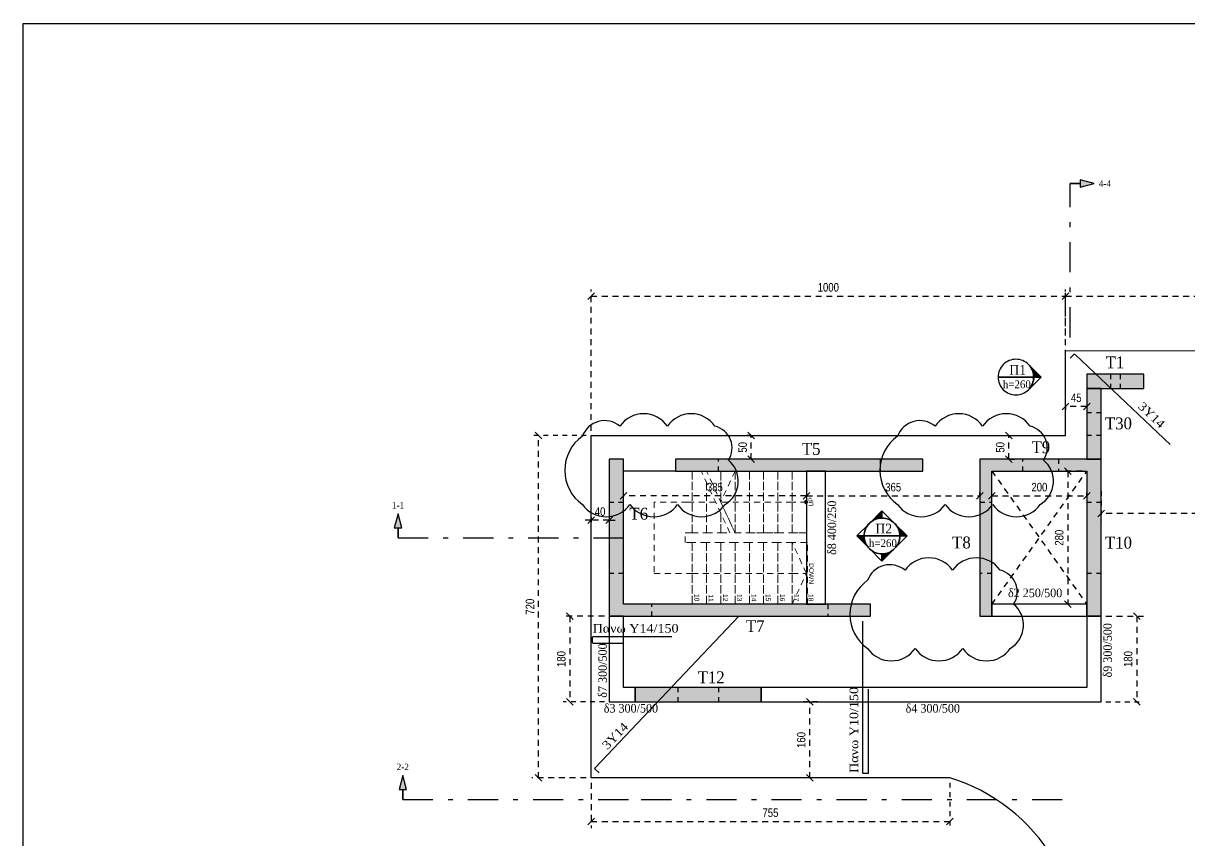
# Model space of a CAD drawing. Header units: millimetres. Extents: x -2171 to 1563, y -1758 to -1505.
# Drawn here: x 621.14 to 645.67, y -1607.43 to -1590.25 of the extents above; entities that cross this region are included whole.
import ezdxf
from ezdxf.enums import TextEntityAlignment as Align

# ---------------------------------------------------------------- set-up
doc = ezdxf.new("R2010")
doc.units = ezdxf.units.MM
doc.header["$PDMODE"] = 32
for name, pattern in [('DASHDOT', [25.4, 12.7, -6.35, 0, -6.35]), ('DASHED2', [0.375, 0.25, -0.125]), ('DOT', [0.025, 0, -0.025]), ('HIDDEN', [0.375, 0.25, -0.125]), ('HIDDEN2', [0.1875, 0.125, -0.0625])]:
    doc.linetypes.add(name, pattern=pattern)
doc.layers.get('Defpoints').update_dxf_attribs({"color": 6})
for name, color, linetype in [('-S_TEXT', 3, 'Continuous'), ('athinas comments', 10, 'Continuous'), ('DIASTASEIS', 7, 'Continuous'), ('Fill_Col', 7, 'Continuous'), ('Geo_Beam', 7, 'Continuous'), ('Geo_Col', 7, 'Continuous'), ('Geo_Lines', 7, 'Continuous'), ('Rods_Slab_0', 7, 'Continuous'), ('Sect_Line_Symbol', 7, 'Continuous'), ('STAIRS', 9, 'Continuous'), ('Text_Beam', 7, 'Continuous'), ('Text_Col_-1', 7, 'Continuous'), ('Text_Reinf_Slab_0', 7, 'Continuous'), ('Text_Slab', 7, 'Continuous')]:
    doc.layers.add(name, color=color, linetype=linetype)
doc.layers.add('A-ANNO-DIMS', color=1, linetype='Continuous', lineweight=9)
doc.styles.add('1-100', font='arial.ttf', dxfattribs={"width": 0.8})
doc.styles.add('GENERATED_STYLE_1', font='arial.ttf')
doc.styles.add('S1TmsNwRmn1088_b_934_161', font='times.ttf', dxfattribs={"width": 0.933629, "height": 0.10875})
doc.styles.add('S1TmsNwRmn11_b_1089_161', font='times.ttf', dxfattribs={"width": 1.089234, "height": 0.001087})
doc.styles.add('S1TmsNwRmn11_b_934_161', font='times.ttf', dxfattribs={"width": 0.933629, "height": 0.001087})
doc.styles.add('S1TmsNwRmn1359_b_934_161', font='times.ttf', dxfattribs={"width": 0.933629, "height": 0.135937})
doc.dimstyles.new('Copy of 1-100', dxfattribs={"dimtxt": 0.18, "dimasz": 0.14, "dimexe": 0.14, "dimexo": 0.1, "dimgap": 0.09, "dimtad": 1, "dimdec": 0, "dimlfac": 100, "dimrnd": 5, "dimzin": 5, "dimdsep": 46, "dimtxsty": '1-100', "dimblk": 'OBLIQUE', "dimcen": 0.09, "dimclrd": 1, "dimclre": 1, "dimclrt": 2, "dimadec": 0, "dimazin": 0, "dimtfac": 1, "dimtdec": 0, "dimtix": 1, "dimtmove": 2, "dimatfit": 3, "dimfxl": 5, "dimfxlon": 1, "dimtolj": 1, "dimtzin": 5, "dimarcsym": 0})

# ---------------------------------------------------------------- blocks, each defined once
blk = doc.blocks.new('Label_Όροφος 6-RC_XSN2633_1253')
at = {"layer": 'Text_Slab'}
for points in [[(-0.177, 0.177, -0.198912), (0, 0.25), (0, 0.354)], [(0.177, 0.177, -0.198912), (0.25, 0), (0.354, 0)], [(-0.177, -0.177, -0.198912), (-0.25, 0), (-0.354, 0)], [(0.177, -0.177, -0.198912), (0, -0.25), (0, -0.354)]]:
    blk.add_hatch(color=174, dxfattribs=at).paths.add_polyline_path(points)
at = {"layer": 'Text_Slab', "color": 174}
for points in [[(-0.177, 0.177, -0.198912), (0, 0.25), (0, 0.354)], [(0, 0.25, -0.198912), (0.177, 0.177), (0, 0.354)], [(-0.25, 0, -0.198912), (-0.177, 0.177), (-0.354, 0)], [(-0.25, 0, 0.414214), (0, -0.25, 0.414214), (0.25, 0, 0.414214), (0, 0.25, 0.414214)], [(0.177, 0.177, -0.198912), (0.25, 0), (0.354, 0)], [(-0.177, -0.177, -0.198912), (-0.25, 0), (-0.354, 0)], [(0.25, 0, -0.198912), (0.177, -0.177), (0.354, 0)], [(0, -0.25, -0.198912), (-0.177, -0.177), (0, -0.354)], [(0.177, -0.177, -0.198912), (0, -0.25), (0, -0.354)]]:
    blk.add_lwpolyline(points, format="xyb", close=True, dxfattribs=at)
blk.add_lwpolyline([(0.25, 0), (-0.25, 0)], close=True, dxfattribs=at)
blk = doc.blocks.new('Label_Όροφος 6-RC_XSN2633_1254')
at = {"layer": 'Text_Slab'}
blk.add_hatch(color=174, dxfattribs=at).paths.add_polyline_path([(0.177, 0.177, -0.198912), (0.25, 0), (0.354, 0)])
at = {"layer": 'Text_Slab', "color": 174}
for points in [[(-0.25, 0, 0.414214), (0, -0.25, 0.414214), (0.25, 0, 0.414214), (0, 0.25, 0.414214)], [(0.177, 0.177, -0.198912), (0.25, 0), (0.354, 0)], [(0.25, 0, -0.198912), (0.177, -0.177), (0.354, 0)]]:
    blk.add_lwpolyline(points, format="xyb", close=True, dxfattribs=at)
blk.add_lwpolyline([(0.25, 0), (-0.25, 0)], close=True, dxfattribs=at)
blk = doc.blocks.new('_Oblique')
at = {"color": 0, "linetype": 'ByBlock', "lineweight": -2}
blk.add_line((-0.5, -0.5), (0.5, 0.5), dxfattribs=at)
blk = doc.blocks.new('*D314')
at = {"layer": 'A-ANNO-DIMS', "color": 1, "linetype": 'HIDDEN', "lineweight": -2, "ltscale": 0.5, "transparency": 16777216}
blk.add_line((643.408, -1599.662), (642.968, -1599.662), dxfattribs=at)
at = {"layer": 'A-ANNO-DIMS', "color": 1, "linetype": 'DASHED2', "lineweight": -2, "ltscale": 0.5, "transparency": 16777216}
blk.add_line((643.108, -1599.662), (643.108, -1602.462), dxfattribs=at)
at = {"layer": 'A-ANNO-DIMS', "color": 1, "linetype": 'HIDDEN2', "lineweight": -2, "ltscale": 0.5, "transparency": 16777216}
blk.add_line((643.407, -1602.462), (642.968, -1602.462), dxfattribs=at)
at = {"layer": 'Defpoints', "color": 0, "ltscale": 0.5, "transparency": 16777216}
for p in [(643.508, -1599.662), (643.108, -1602.462), (643.507, -1602.462)]:
    blk.add_point(p, dxfattribs=at)
at = {"layer": 'A-ANNO-DIMS', "color": 1, "lineweight": -2, "ltscale": 0.5, "transparency": 16777216, "xscale": 0.14, "yscale": 0.14, "zscale": 0.14}
for p, rotation in [((643.108, -1599.662), 90), ((643.108, -1602.462), 270)]:
    blk.add_blockref('_Oblique', p, dxfattribs=dict(at, rotation=rotation))
at = {"layer": 'A-ANNO-DIMS', "color": 2, "ltscale": 0.5, "transparency": 16777216, "insert": (642.926, -1601.062), "char_height": 0.18, "attachment_point": 5, "rotation": 90, "style": '1-100'}
blk.add_mtext('\\A1;280', dxfattribs=at)
blk = doc.blocks.new('*D315')
at = {"layer": 'A-ANNO-DIMS', "color": 1, "linetype": 'HIDDEN', "lineweight": -2, "ltscale": 0.5, "transparency": 16777216}
blk.add_line((637.608, -1600.152), (637.608, -1600.322), dxfattribs=at)
at = {"layer": 'A-ANNO-DIMS', "color": 1, "linetype": 'DASHED2', "lineweight": -2, "ltscale": 0.5, "transparency": 16777216}
blk.add_line((637.608, -1600.182), (641.258, -1600.182), dxfattribs=at)
at = {"layer": 'A-ANNO-DIMS', "color": 1, "linetype": 'HIDDEN2', "lineweight": -2, "ltscale": 0.5, "transparency": 16777216}
blk.add_line((641.258, -1600.212), (641.258, -1600.042), dxfattribs=at)
at = {"layer": 'Defpoints', "color": 0, "ltscale": 0.5, "transparency": 16777216}
for p in [(637.608, -1600.052), (641.258, -1600.182), (641.258, -1600.312)]:
    blk.add_point(p, dxfattribs=at)
at = {"layer": 'A-ANNO-DIMS', "color": 1, "lineweight": -2, "ltscale": 0.5, "transparency": 16777216, "xscale": 0.14, "yscale": 0.14, "zscale": 0.14, "rotation": 180}
blk.add_blockref('_Oblique', (637.608, -1600.182), dxfattribs=at)
at = {"layer": 'A-ANNO-DIMS', "color": 1, "lineweight": -2, "ltscale": 0.5, "transparency": 16777216, "xscale": 0.14, "yscale": 0.14, "zscale": 0.14}
blk.add_blockref('_Oblique', (641.258, -1600.182), dxfattribs=at)
at = {"layer": 'A-ANNO-DIMS', "color": 2, "ltscale": 0.5, "transparency": 16777216, "insert": (639.433, -1600), "char_height": 0.18, "attachment_point": 5, "style": '1-100'}
blk.add_mtext('\\A1;365', dxfattribs=at)
blk = doc.blocks.new('*D316')
at = {"layer": 'A-ANNO-DIMS', "color": 1, "linetype": 'HIDDEN', "lineweight": -2, "ltscale": 0.5, "transparency": 16777216}
blk.add_line((641.508, -1600.212), (641.508, -1600.042), dxfattribs=at)
at = {"layer": 'A-ANNO-DIMS', "color": 1, "linetype": 'DASHED2', "lineweight": -2, "ltscale": 0.5, "transparency": 16777216}
blk.add_line((641.508, -1600.182), (643.508, -1600.182), dxfattribs=at)
at = {"layer": 'A-ANNO-DIMS', "color": 1, "linetype": 'HIDDEN2', "lineweight": -2, "ltscale": 0.5, "transparency": 16777216}
blk.add_line((643.508, -1600.212), (643.508, -1600.042), dxfattribs=at)
at = {"layer": 'Defpoints', "color": 0, "ltscale": 0.5, "transparency": 16777216}
for p in [(643.508, -1600.182), (641.508, -1600.312), (643.508, -1600.312)]:
    blk.add_point(p, dxfattribs=at)
at = {"layer": 'A-ANNO-DIMS', "color": 1, "lineweight": -2, "ltscale": 0.5, "transparency": 16777216, "xscale": 0.14, "yscale": 0.14, "zscale": 0.14, "rotation": 180}
blk.add_blockref('_Oblique', (641.508, -1600.182), dxfattribs=at)
at = {"layer": 'A-ANNO-DIMS', "color": 1, "lineweight": -2, "ltscale": 0.5, "transparency": 16777216, "xscale": 0.14, "yscale": 0.14, "zscale": 0.14}
blk.add_blockref('_Oblique', (643.508, -1600.182), dxfattribs=at)
at = {"layer": 'A-ANNO-DIMS', "color": 2, "ltscale": 0.5, "transparency": 16777216, "insert": (642.508, -1600), "char_height": 0.18, "attachment_point": 5, "style": '1-100'}
blk.add_mtext('\\A1;200', dxfattribs=at)
blk = doc.blocks.new('*D820')
at = {"layer": 'Defpoints', "color": 0, "ltscale": 0.5, "transparency": 16777216}
for p in [(643.808, -1599.983), (655.065, -1599.983), (643.808, -1600.554)]:
    blk.add_point(p, dxfattribs=at)
at = {"layer": 'DIASTASEIS', "color": 1, "linetype": 'HIDDEN2', "lineweight": -2, "ltscale": 0.5, "transparency": 16777216}
blk.add_line((643.808, -1600.083), (643.808, -1600.694), dxfattribs=at)
at = {"layer": 'DIASTASEIS', "color": 1, "linetype": 'HIDDEN', "lineweight": -2, "ltscale": 0.5, "transparency": 16777216}
blk.add_line((655.065, -1600.083), (655.065, -1600.694), dxfattribs=at)
at = {"layer": 'DIASTASEIS', "color": 1, "linetype": 'DASHED2', "lineweight": -2, "ltscale": 0.5, "transparency": 16777216}
blk.add_line((655.065, -1600.554), (643.808, -1600.554), dxfattribs=at)
at = {"layer": 'DIASTASEIS', "color": 1, "lineweight": -2, "ltscale": 0.5, "transparency": 16777216, "xscale": 0.14, "yscale": 0.14, "zscale": 0.14, "rotation": 180}
blk.add_blockref('_Oblique', (643.808, -1600.554), dxfattribs=at)
at = {"layer": 'DIASTASEIS', "color": 1, "lineweight": -2, "ltscale": 0.5, "transparency": 16777216, "xscale": 0.14, "yscale": 0.14, "zscale": 0.14}
blk.add_blockref('_Oblique', (655.065, -1600.554), dxfattribs=at)
at = {"layer": 'DIASTASEIS', "color": 2, "ltscale": 0.5, "transparency": 16777216, "insert": (649.436, -1600.372), "char_height": 0.18, "attachment_point": 5, "style": '1-100'}
blk.add_mtext('\\A1;1125', dxfattribs=at)
blk = doc.blocks.new('*D823')
at = {"layer": 'Defpoints', "color": 0, "ltscale": 0.5, "transparency": 16777216}
for p in [(643.058, -1598.177), (643.508, -1598.177), (643.058, -1598.303)]:
    blk.add_point(p, dxfattribs=at)
at = {"layer": 'DIASTASEIS', "color": 1, "linetype": 'HIDDEN2', "lineweight": -2, "ltscale": 0.5, "transparency": 16777216}
blk.add_line((643.058, -1598.277), (643.058, -1598.443), dxfattribs=at)
at = {"layer": 'DIASTASEIS', "color": 1, "linetype": 'DASHED2', "lineweight": -2, "ltscale": 0.5, "transparency": 16777216}
blk.add_line((643.508, -1598.303), (643.058, -1598.303), dxfattribs=at)
at = {"layer": 'DIASTASEIS', "color": 1, "linetype": 'HIDDEN', "lineweight": -2, "ltscale": 0.5, "transparency": 16777216}
blk.add_line((643.508, -1598.277), (643.508, -1598.443), dxfattribs=at)
at = {"layer": 'DIASTASEIS', "color": 1, "lineweight": -2, "ltscale": 0.5, "transparency": 16777216, "xscale": 0.14, "yscale": 0.14, "zscale": 0.14, "rotation": 180}
blk.add_blockref('_Oblique', (643.058, -1598.303), dxfattribs=at)
at = {"layer": 'DIASTASEIS', "color": 1, "lineweight": -2, "ltscale": 0.5, "transparency": 16777216, "xscale": 0.14, "yscale": 0.14, "zscale": 0.14}
blk.add_blockref('_Oblique', (643.508, -1598.303), dxfattribs=at)
at = {"layer": 'DIASTASEIS', "color": 2, "ltscale": 0.5, "transparency": 16777216, "insert": (643.283, -1598.122), "char_height": 0.18, "attachment_point": 5, "style": '1-100'}
blk.add_mtext('\\A1;45', dxfattribs=at)
blk = doc.blocks.new('*D824')
at = {"layer": 'Defpoints', "color": 0, "ltscale": 0.5, "transparency": 16777216}
for p in [(633.078, -1600.536), (633.078, -1600.696), (633.458, -1600.536)]:
    blk.add_point(p, dxfattribs=at)
at = {"layer": 'DIASTASEIS', "color": 1, "linetype": 'DASHED2', "lineweight": -2, "ltscale": 0.5, "transparency": 16777216}
for p, q in [((633.078, -1600.696), (632.938, -1600.696)), ((633.458, -1600.696), (633.078, -1600.696)), ((633.458, -1600.696), (633.598, -1600.696))]:
    blk.add_line(p, q, dxfattribs=at)
at = {"layer": 'DIASTASEIS', "color": 1, "linetype": 'HIDDEN2', "lineweight": -2, "ltscale": 0.5, "transparency": 16777216}
blk.add_line((633.078, -1600.636), (633.078, -1600.836), dxfattribs=at)
at = {"layer": 'DIASTASEIS', "color": 1, "linetype": 'HIDDEN', "lineweight": -2, "ltscale": 0.5, "transparency": 16777216}
blk.add_line((633.458, -1600.636), (633.458, -1600.836), dxfattribs=at)
at = {"layer": 'DIASTASEIS', "color": 1, "lineweight": -2, "ltscale": 0.5, "transparency": 16777216, "xscale": 0.14, "yscale": 0.14, "zscale": 0.14}
blk.add_blockref('_Oblique', (633.078, -1600.696), dxfattribs=at)
at = {"layer": 'DIASTASEIS', "color": 1, "lineweight": -2, "ltscale": 0.5, "transparency": 16777216, "xscale": 0.14, "yscale": 0.14, "zscale": 0.14, "rotation": 180}
blk.add_blockref('_Oblique', (633.458, -1600.696), dxfattribs=at)
at = {"layer": 'DIASTASEIS', "color": 2, "ltscale": 0.5, "transparency": 16777216, "insert": (633.268, -1600.514), "char_height": 0.18, "attachment_point": 5, "style": '1-100'}
blk.add_mtext('\\A1;40', dxfattribs=at)
blk = doc.blocks.new('*D825')
at = {"layer": 'Defpoints', "color": 0, "ltscale": 0.5, "transparency": 16777216}
for p in [(636.449, -1598.912), (636.517, -1598.912), (636.517, -1599.412)]:
    blk.add_point(p, dxfattribs=at)
at = {"layer": 'DIASTASEIS', "color": 1, "linetype": 'HIDDEN2', "lineweight": -2, "ltscale": 0.5, "transparency": 16777216}
blk.add_line((636.449, -1598.912), (636.309, -1598.912), dxfattribs=at)
at = {"layer": 'DIASTASEIS', "color": 1, "linetype": 'DASHED2', "lineweight": -2, "ltscale": 0.5, "transparency": 16777216}
blk.add_line((636.449, -1599.412), (636.449, -1598.912), dxfattribs=at)
at = {"layer": 'DIASTASEIS', "color": 1, "linetype": 'HIDDEN', "lineweight": -2, "ltscale": 0.5, "transparency": 16777216}
blk.add_line((636.449, -1599.412), (636.309, -1599.412), dxfattribs=at)
at = {"layer": 'DIASTASEIS', "color": 1, "lineweight": -2, "ltscale": 0.5, "transparency": 16777216, "xscale": 0.14, "yscale": 0.14, "zscale": 0.14}
for p, rotation in [((636.449, -1598.912), 90), ((636.449, -1599.412), 270)]:
    blk.add_blockref('_Oblique', p, dxfattribs=dict(at, rotation=rotation))
at = {"layer": 'DIASTASEIS', "color": 2, "ltscale": 0.5, "transparency": 16777216, "insert": (636.267, -1599.162), "char_height": 0.18, "attachment_point": 5, "rotation": 90, "style": '1-100'}
blk.add_mtext('\\A1;50', dxfattribs=at)
blk = doc.blocks.new('*D826')
at = {"layer": 'Defpoints', "color": 0, "ltscale": 0.5, "transparency": 16777216}
for p in [(641.867, -1598.912), (641.867, -1598.912), (641.867, -1599.412)]:
    blk.add_point(p, dxfattribs=at)
at = {"layer": 'DIASTASEIS', "color": 1, "linetype": 'HIDDEN2', "lineweight": -2, "ltscale": 0.5, "transparency": 16777216}
blk.add_line((641.867, -1598.912), (642.007, -1598.912), dxfattribs=at)
at = {"layer": 'DIASTASEIS', "color": 1, "linetype": 'DASHED2', "lineweight": -2, "ltscale": 0.5, "transparency": 16777216}
blk.add_line((641.867, -1599.412), (641.867, -1598.912), dxfattribs=at)
at = {"layer": 'DIASTASEIS', "color": 1, "linetype": 'HIDDEN', "lineweight": -2, "ltscale": 0.5, "transparency": 16777216}
blk.add_line((641.867, -1599.412), (642.007, -1599.412), dxfattribs=at)
at = {"layer": 'DIASTASEIS', "color": 1, "lineweight": -2, "ltscale": 0.5, "transparency": 16777216, "xscale": 0.14, "yscale": 0.14, "zscale": 0.14}
for p, rotation in [((641.867, -1598.912), 90), ((641.867, -1599.412), 270)]:
    blk.add_blockref('_Oblique', p, dxfattribs=dict(at, rotation=rotation))
at = {"layer": 'DIASTASEIS', "color": 2, "ltscale": 0.5, "transparency": 16777216, "insert": (641.685, -1599.162), "char_height": 0.18, "attachment_point": 5, "rotation": 90, "style": '1-100'}
blk.add_mtext('\\A1;50', dxfattribs=at)
blk = doc.blocks.new('*D827')
at = {"layer": 'A-ANNO-DIMS', "color": 1, "linetype": 'HIDDEN2', "lineweight": -2, "ltscale": 0.5, "transparency": 16777216}
blk.add_line((633.758, -1600.212), (633.758, -1600.042), dxfattribs=at)
at = {"layer": 'A-ANNO-DIMS', "color": 1, "linetype": 'DASHED2', "lineweight": -2, "ltscale": 0.5, "transparency": 16777216}
blk.add_line((637.608, -1600.182), (633.758, -1600.182), dxfattribs=at)
at = {"layer": 'A-ANNO-DIMS', "color": 1, "linetype": 'HIDDEN', "lineweight": -2, "ltscale": 0.5, "transparency": 16777216}
blk.add_line((637.608, -1600.152), (637.608, -1600.322), dxfattribs=at)
at = {"layer": 'Defpoints', "color": 0, "ltscale": 0.5, "transparency": 16777216}
for p in [(633.758, -1600.182), (637.608, -1600.052), (633.758, -1600.312)]:
    blk.add_point(p, dxfattribs=at)
at = {"layer": 'A-ANNO-DIMS', "color": 1, "lineweight": -2, "ltscale": 0.5, "transparency": 16777216, "xscale": 0.14, "yscale": 0.14, "zscale": 0.14, "rotation": 180}
blk.add_blockref('_Oblique', (633.758, -1600.182), dxfattribs=at)
at = {"layer": 'A-ANNO-DIMS', "color": 1, "lineweight": -2, "ltscale": 0.5, "transparency": 16777216, "xscale": 0.14, "yscale": 0.14, "zscale": 0.14}
blk.add_blockref('_Oblique', (637.608, -1600.182), dxfattribs=at)
at = {"layer": 'A-ANNO-DIMS', "color": 2, "ltscale": 0.5, "transparency": 16777216, "insert": (635.683, -1600), "char_height": 0.18, "attachment_point": 5, "style": '1-100'}
blk.add_mtext('\\A1;385', dxfattribs=at)
blk = doc.blocks.new('*D828')
at = {"layer": 'Defpoints', "color": 0, "ltscale": 0.5, "transparency": 16777216}
for p in [(643.058, -1595.982), (633.078, -1598.912), (643.058, -1598.912)]:
    blk.add_point(p, dxfattribs=at)
at = {"layer": 'DIASTASEIS', "color": 1, "linetype": 'HIDDEN', "lineweight": -2, "ltscale": 0.5, "transparency": 16777216}
blk.add_line((633.078, -1598.812), (633.078, -1595.842), dxfattribs=at)
at = {"layer": 'DIASTASEIS', "color": 1, "linetype": 'DASHED2', "lineweight": -2, "ltscale": 0.5, "transparency": 16777216}
blk.add_line((633.078, -1595.982), (643.058, -1595.982), dxfattribs=at)
at = {"layer": 'DIASTASEIS', "color": 1, "linetype": 'HIDDEN2', "lineweight": -2, "ltscale": 0.5, "transparency": 16777216}
blk.add_line((643.058, -1598.812), (643.058, -1595.842), dxfattribs=at)
at = {"layer": 'DIASTASEIS', "color": 1, "lineweight": -2, "ltscale": 0.5, "transparency": 16777216, "xscale": 0.14, "yscale": 0.14, "zscale": 0.14, "rotation": 180}
blk.add_blockref('_Oblique', (633.078, -1595.982), dxfattribs=at)
at = {"layer": 'DIASTASEIS', "color": 1, "lineweight": -2, "ltscale": 0.5, "transparency": 16777216, "xscale": 0.14, "yscale": 0.14, "zscale": 0.14}
blk.add_blockref('_Oblique', (643.058, -1595.982), dxfattribs=at)
at = {"layer": 'DIASTASEIS', "color": 2, "ltscale": 0.5, "transparency": 16777216, "insert": (638.068, -1595.8), "char_height": 0.18, "attachment_point": 5, "style": '1-100'}
blk.add_mtext('\\A1;1000', dxfattribs=at)
blk = doc.blocks.new('*D829')
at = {"layer": 'Defpoints', "color": 0, "ltscale": 0.5, "transparency": 16777216}
for p in [(655.066, -1595.982), (655.066, -1597.132), (643.058, -1598.912)]:
    blk.add_point(p, dxfattribs=at)
at = {"layer": 'DIASTASEIS', "color": 1, "linetype": 'HIDDEN', "lineweight": -2, "ltscale": 0.5, "transparency": 16777216}
blk.add_line((643.058, -1598.812), (643.058, -1595.842), dxfattribs=at)
at = {"layer": 'DIASTASEIS', "color": 1, "linetype": 'DASHED2', "lineweight": -2, "ltscale": 0.5, "transparency": 16777216}
blk.add_line((643.058, -1595.982), (655.066, -1595.982), dxfattribs=at)
at = {"layer": 'DIASTASEIS', "color": 1, "linetype": 'HIDDEN2', "lineweight": -2, "ltscale": 0.5, "transparency": 16777216}
blk.add_line((655.066, -1597.032), (655.066, -1595.842), dxfattribs=at)
at = {"layer": 'DIASTASEIS', "color": 1, "lineweight": -2, "ltscale": 0.5, "transparency": 16777216, "xscale": 0.14, "yscale": 0.14, "zscale": 0.14, "rotation": 180}
blk.add_blockref('_Oblique', (643.058, -1595.982), dxfattribs=at)
at = {"layer": 'DIASTASEIS', "color": 1, "lineweight": -2, "ltscale": 0.5, "transparency": 16777216, "xscale": 0.14, "yscale": 0.14, "zscale": 0.14}
blk.add_blockref('_Oblique', (655.066, -1595.982), dxfattribs=at)
at = {"layer": 'DIASTASEIS', "color": 2, "ltscale": 0.5, "transparency": 16777216, "insert": (649.062, -1595.8), "char_height": 0.18, "attachment_point": 5, "style": '1-100'}
blk.add_mtext('\\A1;1200', dxfattribs=at)
blk = doc.blocks.new('*D834')
at = {"layer": 'Defpoints', "color": 0, "ltscale": 0.5, "transparency": 16777216}
for p in [(633.078, -1606.112), (640.624, -1606.113), (640.624, -1607.025)]:
    blk.add_point(p, dxfattribs=at)
at = {"layer": 'DIASTASEIS', "color": 1, "linetype": 'HIDDEN', "lineweight": -2, "ltscale": 0.5, "transparency": 16777216}
blk.add_line((633.078, -1606.212), (633.078, -1607.165), dxfattribs=at)
at = {"layer": 'DIASTASEIS', "color": 1, "linetype": 'HIDDEN2', "lineweight": -2, "ltscale": 0.5, "transparency": 16777216}
blk.add_line((640.624, -1606.213), (640.624, -1607.165), dxfattribs=at)
at = {"layer": 'DIASTASEIS', "color": 1, "linetype": 'DASHED2', "lineweight": -2, "ltscale": 0.5, "transparency": 16777216}
blk.add_line((633.078, -1607.025), (640.624, -1607.025), dxfattribs=at)
at = {"layer": 'DIASTASEIS', "color": 1, "lineweight": -2, "ltscale": 0.5, "transparency": 16777216, "xscale": 0.14, "yscale": 0.14, "zscale": 0.14, "rotation": 180}
blk.add_blockref('_Oblique', (633.078, -1607.025), dxfattribs=at)
at = {"layer": 'DIASTASEIS', "color": 1, "lineweight": -2, "ltscale": 0.5, "transparency": 16777216, "xscale": 0.14, "yscale": 0.14, "zscale": 0.14}
blk.add_blockref('_Oblique', (640.624, -1607.025), dxfattribs=at)
at = {"layer": 'DIASTASEIS', "color": 2, "ltscale": 0.5, "transparency": 16777216, "insert": (636.851, -1606.844), "char_height": 0.18, "attachment_point": 5, "style": '1-100'}
blk.add_mtext('\\A1;755', dxfattribs=at)
blk = doc.blocks.new('*D835')
at = {"layer": 'Defpoints', "color": 0, "ltscale": 0.5, "transparency": 16777216}
for p in [(631.976, -1598.912), (633.078, -1598.912), (633.078, -1606.112)]:
    blk.add_point(p, dxfattribs=at)
at = {"layer": 'DIASTASEIS', "color": 1, "linetype": 'HIDDEN2', "lineweight": -2, "ltscale": 0.5, "transparency": 16777216}
blk.add_line((632.978, -1598.912), (631.836, -1598.912), dxfattribs=at)
at = {"layer": 'DIASTASEIS', "color": 1, "linetype": 'DASHED2', "lineweight": -2, "ltscale": 0.5, "transparency": 16777216}
blk.add_line((631.976, -1606.112), (631.976, -1598.912), dxfattribs=at)
at = {"layer": 'DIASTASEIS', "color": 1, "linetype": 'HIDDEN', "lineweight": -2, "ltscale": 0.5, "transparency": 16777216}
blk.add_line((632.978, -1606.112), (631.836, -1606.112), dxfattribs=at)
at = {"layer": 'DIASTASEIS', "color": 1, "lineweight": -2, "ltscale": 0.5, "transparency": 16777216, "xscale": 0.14, "yscale": 0.14, "zscale": 0.14}
for p, rotation in [((631.976, -1598.912), 90), ((631.976, -1606.112), 270)]:
    blk.add_blockref('_Oblique', p, dxfattribs=dict(at, rotation=rotation))
at = {"layer": 'DIASTASEIS', "color": 2, "ltscale": 0.5, "transparency": 16777216, "insert": (631.794, -1602.512), "char_height": 0.18, "attachment_point": 5, "rotation": 90, "style": '1-100'}
blk.add_mtext('\\A1;720', dxfattribs=at)
blk = doc.blocks.new('*D836')
at = {"layer": 'Defpoints', "color": 0, "ltscale": 0.5, "transparency": 16777216}
for p in [(637.68, -1604.513), (637.938, -1604.513), (637.938, -1606.112)]:
    blk.add_point(p, dxfattribs=at)
at = {"layer": 'DIASTASEIS', "color": 1, "linetype": 'HIDDEN2', "lineweight": -2, "ltscale": 0.5, "transparency": 16777216}
blk.add_line((637.838, -1604.513), (637.54, -1604.513), dxfattribs=at)
at = {"layer": 'DIASTASEIS', "color": 1, "linetype": 'DASHED2', "lineweight": -2, "ltscale": 0.5, "transparency": 16777216}
blk.add_line((637.68, -1606.112), (637.68, -1604.513), dxfattribs=at)
at = {"layer": 'DIASTASEIS', "color": 1, "linetype": 'HIDDEN', "lineweight": -2, "ltscale": 0.5, "transparency": 16777216}
blk.add_line((637.838, -1606.112), (637.54, -1606.112), dxfattribs=at)
at = {"layer": 'DIASTASEIS', "color": 1, "lineweight": -2, "ltscale": 0.5, "transparency": 16777216, "xscale": 0.14, "yscale": 0.14, "zscale": 0.14}
for p, rotation in [((637.68, -1604.513), 90), ((637.68, -1606.112), 270)]:
    blk.add_blockref('_Oblique', p, dxfattribs=dict(at, rotation=rotation))
at = {"layer": 'DIASTASEIS', "color": 2, "ltscale": 0.5, "transparency": 16777216, "insert": (637.499, -1605.313), "char_height": 0.18, "attachment_point": 5, "rotation": 90, "style": '1-100'}
blk.add_mtext('\\A1;160', dxfattribs=at)
blk = doc.blocks.new('*D837')
at = {"layer": 'Defpoints', "color": 0, "ltscale": 0.5, "transparency": 16777216}
for p in [(643.808, -1602.712), (643.808, -1604.513), (644.558, -1604.513)]:
    blk.add_point(p, dxfattribs=at)
at = {"layer": 'DIASTASEIS', "color": 1, "linetype": 'HIDDEN', "lineweight": -2, "ltscale": 0.5, "transparency": 16777216}
blk.add_line((643.908, -1602.712), (644.698, -1602.712), dxfattribs=at)
at = {"layer": 'DIASTASEIS', "color": 1, "linetype": 'DASHED2', "lineweight": -2, "ltscale": 0.5, "transparency": 16777216}
blk.add_line((644.558, -1602.712), (644.558, -1604.513), dxfattribs=at)
at = {"layer": 'DIASTASEIS', "color": 1, "linetype": 'HIDDEN2', "lineweight": -2, "ltscale": 0.5, "transparency": 16777216}
blk.add_line((643.908, -1604.513), (644.698, -1604.513), dxfattribs=at)
at = {"layer": 'DIASTASEIS', "color": 1, "lineweight": -2, "ltscale": 0.5, "transparency": 16777216, "xscale": 0.14, "yscale": 0.14, "zscale": 0.14}
for p, rotation in [((644.558, -1602.712), 90), ((644.558, -1604.513), 270)]:
    blk.add_blockref('_Oblique', p, dxfattribs=dict(at, rotation=rotation))
at = {"layer": 'DIASTASEIS', "color": 2, "ltscale": 0.5, "transparency": 16777216, "insert": (644.376, -1603.612), "char_height": 0.18, "attachment_point": 5, "rotation": 90, "style": '1-100'}
blk.add_mtext('\\A1;180', dxfattribs=at)
blk = doc.blocks.new('*D838')
at = {"layer": 'Defpoints', "color": 0, "ltscale": 0.5, "transparency": 16777216}
for p in [(633.458, -1602.712), (632.634, -1604.512), (633.458, -1604.512)]:
    blk.add_point(p, dxfattribs=at)
at = {"layer": 'DIASTASEIS', "color": 1, "linetype": 'HIDDEN', "lineweight": -2, "ltscale": 0.5, "transparency": 16777216}
blk.add_line((633.358, -1602.712), (632.494, -1602.712), dxfattribs=at)
at = {"layer": 'DIASTASEIS', "color": 1, "linetype": 'DASHED2', "lineweight": -2, "ltscale": 0.5, "transparency": 16777216}
blk.add_line((632.634, -1602.712), (632.634, -1604.512), dxfattribs=at)
at = {"layer": 'DIASTASEIS', "color": 1, "linetype": 'HIDDEN2', "lineweight": -2, "ltscale": 0.5, "transparency": 16777216}
blk.add_line((633.358, -1604.512), (632.494, -1604.512), dxfattribs=at)
at = {"layer": 'DIASTASEIS', "color": 1, "lineweight": -2, "ltscale": 0.5, "transparency": 16777216, "xscale": 0.14, "yscale": 0.14, "zscale": 0.14}
for p, rotation in [((632.634, -1602.712), 90), ((632.634, -1604.512), 270)]:
    blk.add_blockref('_Oblique', p, dxfattribs=dict(at, rotation=rotation))
at = {"layer": 'DIASTASEIS', "color": 2, "ltscale": 0.5, "transparency": 16777216, "insert": (632.452, -1603.612), "char_height": 0.18, "attachment_point": 5, "rotation": 90, "style": '1-100'}
blk.add_mtext('\\A1;180', dxfattribs=at)

msp = doc.modelspace()

# ---------------------------------------------------------------- hatches: boundary and pattern name
at = {"layer": 'Fill_Col'}
for points in [[(643.5076, -1597.9265), (644.7076, -1597.9265), (644.7076, -1597.6265), (643.5076, -1597.6265)], [(643.8076, -1599.4119), (643.8076, -1597.9265), (643.5076, -1597.9265), (643.5076, -1599.4119)], [(633.7576, -1602.4619), (633.7576, -1599.4119), (633.4576, -1599.4119), (633.4576, -1602.7119), (633.6076, -1602.5869)], [(634.8576, -1599.6619), (640.0579, -1599.6619), (640.0579, -1599.4119), (634.8576, -1599.4119)], [(641.5076, -1599.6619), (643.5076, -1599.6619), (643.6576, -1599.5369), (643.8076, -1599.4119), (641.2576, -1599.4119), (641.3826, -1599.5369)], [(641.5076, -1602.7119), (641.5076, -1599.6619), (641.3826, -1599.5369), (641.2576, -1599.4119), (641.2576, -1602.7119)], [(643.8076, -1602.7119), (643.8076, -1599.4119), (643.6576, -1599.5369), (643.5076, -1599.6619), (643.5076, -1602.7119)], [(633.4576, -1602.7119), (638.9576, -1602.7119), (638.9576, -1602.4619), (633.7576, -1602.4619), (633.6076, -1602.5869)], [(634.0075, -1604.5119), (636.6575, -1604.5119), (636.6575, -1604.2119), (634.0075, -1604.2119)]]:
    msp.add_hatch(color=252, dxfattribs=at).paths.add_polyline_path(points)
at = {"layer": 'Sect_Line_Symbol'}
for points in [[(643.158, -1593.6179), (643.3682, -1593.6179), (643.3682, -1593.6955), (643.658, -1593.6179), (643.3682, -1593.5402), (643.3682, -1593.6179)], [(629.0181, -1601.0619), (629.0181, -1600.8517), (629.0957, -1600.8517), (629.0181, -1600.5619), (628.9404, -1600.8517), (629.0181, -1600.8517)], [(629.1181, -1606.5619), (629.1181, -1606.3517), (629.1957, -1606.3517), (629.1181, -1606.0619), (629.0404, -1606.3517), (629.1181, -1606.3517)]]:
    msp.add_hatch(color=2, dxfattribs=at).paths.add_polyline_path(points)
at = {"layer": 'STAIRS', "linetype": 'HIDDEN2', "lineweight": 13}
msp.add_hatch(color=8, dxfattribs=at).paths.add_polyline_path([(637.6077, -1600.2744, 1), (637.6077, -1600.3494, 1)])

# ---------------------------------------------------------------- linework, layer by layer
at = {"layer": '-S_TEXT', "ltscale": 5}
msp.add_lwpolyline([(621.1369, -1590.2497), (679.2844, -1590.2497), (679.2844, -1630.2944), (621.1369, -1630.2944)], close=True, dxfattribs=at)
at = {"color": 2, "linetype": 'HIDDEN', "ltscale": 0.5}
for p, q in [((641.5076, -1599.6619), (643.5076, -1602.4622)), ((641.5076, -1602.4622), (643.5076, -1599.6619))]:
    msp.add_line(p, q, dxfattribs=at)
at = {"color": 6}
msp.add_lwpolyline([(641.5076, -1599.6619), (643.5076, -1599.6619), (643.5076, -1602.462), (641.5076, -1602.462)], close=True, dxfattribs=at)
at = {"layer": 'athinas comments'}
for points in [[(632.897, -1600.3628, 0.5205671), (633.897, -1600.3628, 0.5205671), (634.897, -1600.3628, 0.5205671), (635.897, -1600.3628, 0.5205671), (635.9675, -1599.4333, 0.5205671), (635.6839, -1598.7169, 0.5205671), (634.6839, -1598.7169, 0.5205671), (633.6839, -1598.7169, 0.5205671), (632.897, -1598.9299, 0.5205671)], [(639.526, -1600.3628, 0.5205671), (640.526, -1600.3628, 0.5205671), (641.526, -1600.3628, 0.5205671), (642.526, -1600.3628, 0.5205671), (642.5965, -1599.4333, 0.5205671), (642.3129, -1598.7169, 0.5205671), (641.3129, -1598.7169, 0.5205671), (640.3129, -1598.7169, 0.5205671), (639.526, -1598.9299, 0.5205671)], [(638.8956, -1603.3905, 0.5205671), (639.8956, -1603.3905, 0.5205671), (640.8956, -1603.3905, 0.5205671), (641.8956, -1603.3905, 0.5205671), (641.9661, -1602.461, 0.5205671), (641.6826, -1601.7446, 0.5205671), (640.6826, -1601.7446, 0.5205671), (639.6826, -1601.7446, 0.5205671), (638.8956, -1601.9576, 0.5205671)]]:
    msp.add_lwpolyline(points, format="xyb", close=True, dxfattribs=at)
at = {"layer": 'Geo_Beam', "color": 94, "ltscale": 0.5}
msp.add_line((634.8576, -1599.6619), (633.7576, -1599.6619), dxfattribs=at)
at = {"layer": 'Geo_Beam', "color": 94}
for points in [[(638.0077, -1602.4619), (638.0077, -1599.6619), (637.6077, -1599.6619), (637.6077, -1602.4619)], [(641.5076, -1602.7119), (643.5076, -1602.7119), (643.5076, -1602.4619), (641.5076, -1602.4619)]]:
    msp.add_lwpolyline(points, close=True, dxfattribs=at)
for points in [[(633.4576, -1602.7119), (633.4576, -1604.5119)], [(633.7576, -1602.7119), (633.4576, -1602.7119)], [(633.7576, -1604.2119), (633.7576, -1602.7119)], [(643.5076, -1602.7119), (643.5076, -1604.213)], [(643.8076, -1602.7119), (643.5076, -1602.7119)], [(643.8076, -1604.513), (643.8076, -1602.7119)], [(634.0075, -1604.2119), (633.7576, -1604.2119)], [(634.0075, -1604.5119), (634.0075, -1604.2119)], [(643.5076, -1604.213), (636.6575, -1604.213)], [(636.6575, -1604.213), (636.6575, -1604.5119)], [(633.4576, -1604.5119), (634.0075, -1604.5119)], [(636.6563, -1604.5119), (636.6563, -1604.513)], [(636.6575, -1604.5119), (636.6563, -1604.5119)], [(636.6563, -1604.513), (643.8076, -1604.513)]]:
    msp.add_lwpolyline(points, dxfattribs=at)
at = {"layer": 'Geo_Col', "color": 94}
for points in [[(643.5076, -1597.9265), (644.7076, -1597.9265), (644.7076, -1597.6265), (643.5076, -1597.6265)], [(643.8076, -1599.4119), (643.8076, -1597.9265), (643.5076, -1597.9265), (643.5076, -1599.4119)], [(634.8576, -1599.6619), (640.0579, -1599.6619), (640.0579, -1599.4119), (634.8576, -1599.4119)], [(634.0075, -1604.5119), (636.6575, -1604.5119), (636.6575, -1604.2119), (634.0075, -1604.2119)]]:
    msp.add_lwpolyline(points, close=True, dxfattribs=at)
at = {"layer": 'Geo_Col', "color": 94, "linetype": 'DOT'}
for points in [[(643.5076, -1597.9265), (644.0076, -1597.9265), (644.0076, -1597.6265), (643.5076, -1597.6265)], [(644.7076, -1597.6265), (644.2076, -1597.6265), (644.2076, -1597.9265), (644.7076, -1597.9265)], [(643.5076, -1597.9265), (643.5076, -1598.4265), (643.8076, -1598.4265), (643.8076, -1597.9265)], [(643.8076, -1599.4119), (643.8076, -1598.9119), (643.5076, -1598.9119), (643.5076, -1599.4119)], [(633.4576, -1599.4119), (633.4576, -1600.3119), (633.7576, -1600.3119), (633.7576, -1599.4119)], [(634.8576, -1599.6619), (635.7576, -1599.6619), (635.7576, -1599.4119), (634.8576, -1599.4119)], [(640.0579, -1599.4119), (639.1579, -1599.4119), (639.1579, -1599.6619), (640.0579, -1599.6619)], [(641.2576, -1599.4119), (641.2576, -1600.3119), (641.5076, -1600.3119), (641.5076, -1599.6619), (642.1576, -1599.6619), (642.1576, -1599.4119)], [(643.8076, -1599.4119), (642.9076, -1599.4119), (642.9076, -1599.6619), (643.5076, -1599.6619), (643.5076, -1600.3119), (643.8076, -1600.3119)], [(633.4576, -1602.7119), (634.3576, -1602.7119), (634.3576, -1602.4619), (633.7576, -1602.4619), (633.7576, -1601.8119), (633.4576, -1601.8119)], [(641.5076, -1602.7119), (641.5076, -1601.8119), (641.2576, -1601.8119), (641.2576, -1602.7119)], [(643.8076, -1602.7119), (643.8076, -1601.8119), (643.5076, -1601.8119), (643.5076, -1602.7119)], [(638.9576, -1602.4619), (638.0576, -1602.4619), (638.0576, -1602.7119), (638.9576, -1602.7119)], [(634.0075, -1604.5119), (634.9075, -1604.5119), (634.9075, -1604.2119), (634.0075, -1604.2119)], [(636.6575, -1604.2119), (635.7575, -1604.2119), (635.7575, -1604.5119), (636.6575, -1604.5119)]]:
    msp.add_lwpolyline(points, close=True, dxfattribs=at)
at = {"layer": 'Geo_Col', "color": 94}
for points in [[(633.7576, -1599.4119), (633.4576, -1599.4119)], [(633.4576, -1599.4119), (633.4576, -1602.7119)], [(633.7576, -1602.4619), (633.7576, -1599.4119)], [(643.8076, -1599.4119), (641.2576, -1599.4119)], [(641.2576, -1599.4119), (641.2576, -1602.7119)], [(643.8076, -1602.7119), (643.8076, -1599.4119)], [(641.5076, -1599.6619), (643.5076, -1599.6619)], [(641.5076, -1602.7119), (641.5076, -1599.6619)], [(643.5076, -1599.6619), (643.5076, -1602.7119)], [(638.9576, -1602.4619), (633.7576, -1602.4619)], [(638.9576, -1602.7119), (638.9576, -1602.4619)], [(633.4576, -1602.7119), (638.9576, -1602.7119)], [(641.2576, -1602.7119), (641.5076, -1602.7119)], [(643.5076, -1602.7119), (643.8076, -1602.7119)]]:
    msp.add_lwpolyline(points, dxfattribs=at)
at = {"layer": 'Geo_Lines', "color": 94}
msp.add_lwpolyline([(633.0777, -1598.9119), (643.0577, -1598.9119), (643.0577, -1597.1265), (655.0664, -1597.1323, -0.3261907), (657.7807, -1599.1159), (658.7804, -1602.2826, -0.506899), (656.7326, -1605.0765), (652.1095, -1605.0765, 0.9908737), (652.104, -1605.6765), (656.5512, -1605.6765, -0.4559686), (657.9979, -1607.342), (657.3772, -1611.4727, -0.3899719), (653.894, -1614.2779), (644.6142, -1613.8588, -0.4117698), (642.6485, -1611.4243), (642.8935, -1608.9981, 0.0876988), (642.8054, -1607.8146, 0.1882394), (640.624, -1606.1125), (633.0775, -1606.1124)], format="xyb", close=True, dxfattribs=at)
msp.add_lwpolyline([(641.5076, -1599.6619), (643.5076, -1599.6619), (643.5076, -1602.462), (641.5076, -1602.462)], close=True, dxfattribs=at)
msp.add_lwpolyline([(641.5076, -1599.6619), (643.5076, -1599.6619), (643.5076, -1602.462), (641.5076, -1602.462)], close=True, dxfattribs=at)
at = {"layer": 'Rods_Slab_0', "color": 7}
for points in [[(643.1551, -1597.2885), (643.2309, -1597.2088), (643.2339, -1597.2062), (643.2373, -1597.2043), (643.241, -1597.2031), (643.2449, -1597.2026), (643.2488, -1597.2029), (643.2526, -1597.2039), (643.2561, -1597.2057), (643.2592, -1597.2081), (645.2559, -1599.1033)], [(633.2466, -1606.001), (633.1669, -1605.9252), (633.1643, -1605.9222), (633.1624, -1605.9188), (633.1611, -1605.9151), (633.1607, -1605.9112), (633.1609, -1605.9073), (633.162, -1605.9035), (633.1637, -1605.9), (633.1662, -1605.8969), (636.1893, -1602.7119)], [(638.7867, -1602.8127), (638.7867, -1605.9945), (638.7871, -1605.9984), (638.7882, -1606.0022), (638.79, -1606.0056), (638.7925, -1606.0087), (638.7956, -1606.0111), (638.799, -1606.013), (638.8028, -1606.0141), (638.8067, -1606.0145), (638.8967, -1606.0145), (638.9006, -1606.0141), (638.9043, -1606.013), (638.9078, -1606.0111), (638.9108, -1606.0087), (638.9133, -1606.0056), (638.9152, -1606.0022), (638.9163, -1605.9984), (638.9167, -1605.9945), (638.9167, -1604.245)], [(634.7755, -1603.146), (633.1232, -1603.146), (633.1193, -1603.1464), (633.1156, -1603.1475), (633.1121, -1603.1494), (633.1091, -1603.1519), (633.1066, -1603.1549), (633.1048, -1603.1584), (633.1036, -1603.1621), (633.1032, -1603.166), (633.1032, -1603.256), (633.1036, -1603.2599), (633.1048, -1603.2637), (633.1066, -1603.2671), (633.1091, -1603.2702), (633.1121, -1603.2727), (633.1156, -1603.2745), (633.1193, -1603.2756), (633.1232, -1603.276), (633.7506, -1603.276)]]:
    msp.add_lwpolyline(points, dxfattribs=at)
at = {"layer": 'Sect_Line_Symbol', "color": 2, "linetype": 'DASHDOT', "ltscale": 0.05}
msp.add_line((634.133, -1606.5619), (643.1196, -1606.5619), dxfattribs=at)
at = {"layer": 'Sect_Line_Symbol', "color": 2}
for points in [[(643.158, -1593.6179), (643.3682, -1593.6179), (643.3682, -1593.6955), (643.658, -1593.6179), (643.3682, -1593.5402), (643.3682, -1593.6179)], [(629.0181, -1601.0619), (629.0181, -1600.8517), (629.0957, -1600.8517), (629.0181, -1600.5619), (628.9404, -1600.8517), (629.0181, -1600.8517)], [(629.1181, -1606.5619), (629.1181, -1606.3517), (629.1957, -1606.3517), (629.1181, -1606.0619), (629.0404, -1606.3517), (629.1181, -1606.3517)]]:
    msp.add_lwpolyline(points, close=True, dxfattribs=at)
at = {"layer": 'Sect_Line_Symbol', "color": 2, "linetype": 'DASHDOT', "ltscale": 0.05}
for points in [[(643.158, -1596.8534), (643.158, -1593.6179)], [(629.0181, -1601.0619), (634.065, -1601.0619)], [(629.1181, -1606.5619), (634.133, -1606.5619)]]:
    msp.add_lwpolyline(points, dxfattribs=at)
at = {"layer": 'STAIRS', "color": 8, "linetype": 'HIDDEN2', "lineweight": 13}
for p, q in [((635.2077, -1599.6619), (635.2077, -1600.9619)), ((635.2077, -1600.9619), (635.2077, -1599.6619)), ((635.9975, -1600.9619), (635.3975, -1599.6619)), ((636.1077, -1600.9619), (635.5077, -1599.6619)), ((635.8077, -1599.6619), (635.8077, -1600.3119)), ((635.8077, -1600.3119), (635.8077, -1599.6619)), ((636.1077, -1599.6619), (635.8077, -1600.3119)), ((636.1077, -1599.6619), (636.1077, -1600.9619)), ((636.1077, -1600.9619), (636.1077, -1599.6619)), ((636.4077, -1599.6619), (636.4077, -1600.9619)), ((636.4077, -1600.9619), (636.4077, -1599.6619)), ((636.7077, -1599.6619), (636.7077, -1600.9619)), ((636.7077, -1600.9619), (636.7077, -1599.6619)), ((637.0077, -1599.6619), (637.0077, -1600.9619)), ((637.0077, -1600.9619), (637.0077, -1599.6619)), ((637.3077, -1599.6619), (637.3077, -1600.9619)), ((637.3077, -1600.9619), (637.3077, -1599.6619)), ((635.5077, -1599.9005), (635.5077, -1600.9619)), ((635.5077, -1600.9619), (635.5077, -1599.9005)), ((635.1077, -1600.3119), (634.4077, -1600.3119)), ((634.4077, -1600.3119), (634.4077, -1601.8119)), ((635.2077, -1600.3119), (635.1077, -1600.3119)), ((635.6975, -1600.3119), (635.2077, -1600.3119)), ((637.3077, -1600.3119), (635.8077, -1600.3119)), ((635.8077, -1600.3119), (636.1077, -1600.9619)), ((637.6077, -1600.3119), (637.3077, -1600.3119)), ((635.8077, -1600.5505), (635.8077, -1600.9619)), ((635.8077, -1600.9619), (635.8077, -1600.5505)), ((635.0577, -1601.1619), (635.0577, -1600.9619)), ((635.0577, -1600.9619), (635.1077, -1600.9619)), ((635.1077, -1600.9619), (635.2077, -1600.9619)), ((635.2077, -1600.9619), (635.5077, -1600.9619)), ((635.5077, -1600.9619), (635.8077, -1600.9619)), ((635.8077, -1600.9619), (635.9975, -1600.9619)), ((636.1077, -1600.9619), (637.6077, -1600.9619)), ((636.1077, -1600.9619), (636.4077, -1600.9619)), ((636.4077, -1600.9619), (636.7077, -1600.9619)), ((636.7077, -1600.9619), (637.0077, -1600.9619)), ((637.0077, -1600.9619), (637.3077, -1600.9619)), ((637.3077, -1600.9619), (637.6077, -1600.9619)), ((635.2077, -1601.1619), (635.0577, -1601.1619)), ((635.2077, -1602.4619), (635.2077, -1601.1619)), ((635.5077, -1601.1619), (635.2077, -1601.1619)), ((635.2077, -1601.1619), (635.2077, -1602.4619)), ((635.5077, -1602.4619), (635.5077, -1601.1619)), ((635.8077, -1601.1619), (635.5077, -1601.1619)), ((635.5077, -1601.1619), (635.5077, -1602.4619)), ((635.8077, -1602.4619), (635.8077, -1601.1619)), ((636.1077, -1601.1619), (635.8077, -1601.1619)), ((635.8077, -1601.1619), (635.8077, -1602.4619)), ((636.1077, -1602.4619), (636.1077, -1601.1619)), ((636.4077, -1601.1619), (636.1077, -1601.1619)), ((636.1077, -1601.1619), (636.1077, -1602.4619)), ((636.4077, -1602.4619), (636.4077, -1601.1619)), ((636.7077, -1601.1619), (636.4077, -1601.1619)), ((636.4077, -1601.1619), (636.4077, -1602.4619)), ((636.7077, -1602.4619), (636.7077, -1601.1619)), ((637.0077, -1601.1619), (636.7077, -1601.1619)), ((636.7077, -1601.1619), (636.7077, -1602.4619)), ((637.0077, -1602.4619), (637.0077, -1601.1619)), ((637.3077, -1601.1619), (637.0077, -1601.1619)), ((637.0077, -1601.1619), (637.0077, -1602.4619)), ((637.3077, -1602.4619), (637.3077, -1601.1619)), ((637.3077, -1601.1619), (637.3077, -1602.4619)), ((637.6077, -1601.1619), (637.3077, -1601.1619)), ((637.6077, -1601.8119), (637.3077, -1601.1619)), ((637.6327, -1601.1619), (637.6077, -1601.1619)), ((637.6327, -1602.4619), (637.6327, -1601.1619)), ((634.4077, -1601.8119), (635.2077, -1601.8119)), ((635.2077, -1601.8119), (637.3077, -1601.8119)), ((637.3077, -1601.8119), (637.6077, -1601.8119)), ((637.3077, -1602.4619), (637.6077, -1601.8119))]:
    msp.add_line(p, q, dxfattribs=at)
at = {"layer": 'STAIRS', "color": 8, "linetype": 'HIDDEN2', "lineweight": 13, "flags": 128}
msp.add_lwpolyline([(637.6077, -1600.2744, 1), (637.6077, -1600.3494, 1)], format="xyb", close=True, dxfattribs=at)

# ---------------------------------------------------------------- block references
at = {"xscale": 1.5, "yscale": 1.5, "zscale": 1.5}
for name, p in [('Label_Όροφος 6-RC_XSN2633_1254', (642.0146, -1597.6864, 30.075)), ('Label_Όροφος 6-RC_XSN2633_1253', (639.1972, -1601.0252, 20.05))]:
    msp.add_blockref(name, p, dxfattribs=at)

# ---------------------------------------------------------------- texts
at = {"layer": 'Sect_Line_Symbol', "color": 2, "style": 'S1TmsNwRmn1359_b_934_161', "width": 0.933629}
msp.add_text('4-4', height=0.13594, dxfattribs=at).set_placement((643.758, -1593.6179), align=Align.MIDDLE_LEFT)
for s, p in [('1-1', (629.0181, -1600.3119)), ('2-2', (629.1181, -1605.8119))]:
    msp.add_text(s, height=0.13594, dxfattribs=at).set_placement(p, align=Align.TOP_CENTER)
at = {"layer": 'STAIRS', "color": 8, "linetype": 'HIDDEN2', "lineweight": 13, "char_height": 0.1, "attachment_point": 4, "style": 'GENERATED_STYLE_1'}
for s, insert, rotation in [('\\A1;UP', (637.7028, -1600.4072), 90), ('\\A1;DOWN', (637.7125, -1601.5948), 270), ('\\A1;10', (635.3026, -1602.2444), 270), ('\\A1;11', (635.6034, -1602.2545), 270), ('\\A1;12', (635.9034, -1602.2444), 270), ('\\A1;13', (636.2025, -1602.2444), 270), ('\\A1;14', (636.5034, -1602.2444), 270), ('\\A1;15', (636.8026, -1602.2444), 270), ('\\A1;16', (637.1025, -1602.2444), 270), ('\\A1;17', (637.4034, -1602.2444), 270), ('\\A1;18', (637.7025, -1602.2444), 270)]:
    msp.add_mtext(s, dxfattribs=dict(at, insert=insert, rotation=rotation))
at = {"layer": 'Text_Beam', "color": 3, "style": 'S1TmsNwRmn1088_b_934_161', "width": 0.933629}
for s, rotation, p in [(' δ8 400/250', 90, (638.2327, -1601.4869)), (' δ9 300/500', 90, (644.0326, -1604.0625)), (' δ7 300/500', 90, (633.4107, -1604.4885)), (' δ4 300/500', 360, (639.6319, -1604.738))]:
    msp.add_text(s, height=0.18, rotation=rotation, dxfattribs=at).set_placement(p)
for s, p in [(' δ2 250/500', (641.7844, -1602.3112)), (' δ3 300/500', (633.2825, -1604.7369))]:
    msp.add_text(s, height=0.18, dxfattribs=at).set_placement(p)
at = {"layer": 'Text_Col_-1', "color": 200, "style": 'S1TmsNwRmn11_b_934_161', "width": 0.933629}
for s, p in [('T1', (643.9002, -1597.5003)), ('T30', (643.8874, -1598.7838)), ('T5', (637.5128, -1599.3194)), ('T9', (642.3437, -1599.2842)), ('T6', (633.8859, -1600.6828)), ('T8', (640.6734, -1601.2869)), ('T10', (643.8878, -1601.2904)), ('T7', (636.3354, -1603.0451)), ('T12', (635.3216, -1604.1205))]:
    msp.add_text(s, height=0.25, dxfattribs=at).set_placement(p)
at = {"layer": 'Text_Reinf_Slab_0', "color": 7, "style": 'S1TmsNwRmn11_b_1089_161', "width": 1.089234}
for s, rotation, p in [('3Y14', 316.44904, (644.5681, -1598.3214)), ('Πανω Y10/150', 90, (638.697, -1606.0072)), ('3Y14', 46.44904, (633.4223, -1605.5289))]:
    msp.add_text(s, height=0.18, rotation=rotation, dxfattribs=at).set_placement(p)
msp.add_text('Πανω Y14/150', height=0.18, dxfattribs=at).set_placement((633.1106, -1603.0564))
at = {"layer": 'Text_Slab', "color": 174, "style": 'S1TmsNwRmn1359_b_934_161', "width": 0.933629}
for s, p in [('   Π1', (641.66, -1597.6339, 30.075)), ('   Π2', (638.8427, -1600.9727, 20.05))]:
    msp.add_text(s, height=0.20391, dxfattribs=at).set_placement(p)
at = {"layer": 'Text_Slab', "color": 5, "style": 'S1TmsNwRmn1088_b_934_161', "width": 0.933629}
for p in [(641.7392, -1597.9189, 30.075), (638.9218, -1601.2577, 20.05)]:
    msp.add_text('h=260', height=0.16312, dxfattribs=at).set_placement(p)

# ---------------------------------------------------------------- dimensions: what is measured, and where the dimension line sits
at = {"layer": 'A-ANNO-DIMS', "ltscale": 0.5}
dim = msp.add_linear_dim(base=(643.1082, -1602.4619), p1=(643.5076, -1599.6619), p2=(643.5074, -1602.4619), angle=90, dimstyle='Copy of 1-100', dxfattribs=at)
dim.commit()
dim.dimension.update_dxf_attribs({"geometry": '*D314', "text_midpoint": (642.9263, -1601.0619)})
for base, p1, p2, picture, middle in [((633.7576, -1600.182), (637.6077, -1600.0524), (633.7576, -1600.3119), '*D827', (635.6826, -1600.0001)), ((641.2576, -1600.182), (637.6077, -1600.0524), (641.2576, -1600.3119), '*D315', (639.4326, -1600.0001)), ((643.5076, -1600.182), (641.5076, -1600.3119), (643.5076, -1600.3119), '*D316', (642.5076, -1600.0001))]:
    dim = msp.add_linear_dim(base=base, p1=p1, p2=p2, dimstyle='Copy of 1-100', dxfattribs=at)
    dim.commit()
    dim.dimension.update_dxf_attribs({"geometry": picture, "text_midpoint": middle})
at = {"layer": 'DIASTASEIS', "ltscale": 0.5}
for base, p1, p2, picture, middle in [((643.0577, -1595.9817), (633.0777, -1598.9119), (643.0577, -1598.9119), '*D828', (638.0677, -1595.7998)), ((655.0664, -1595.9817), (643.0577, -1598.9119), (655.0664, -1597.1323), '*D829', (649.062, -1595.7998)), ((643.0577, -1598.3033), (643.5076, -1598.1765), (643.0577, -1598.1765), '*D823', (643.2826, -1598.1217)), ((643.8076, -1600.5543), (655.065, -1599.9831), (643.8076, -1599.9831), '*D820', (649.4363, -1600.3724)), ((633.0776, -1600.6957), (633.4576, -1600.5365), (633.0776, -1600.5365), '*D824', (633.2676, -1600.5138)), ((640.624, -1607.025), (633.0775, -1606.1124), (640.624, -1606.1125), '*D834', (636.8508, -1606.8435))]:
    dim = msp.add_linear_dim(base=base, p1=p1, p2=p2, dimstyle='Copy of 1-100', dxfattribs=at)
    dim.commit()
    dim.dimension.update_dxf_attribs({"geometry": picture, "text_midpoint": middle})
for base, p1, p2, picture, middle in [((631.9762, -1598.9119), (633.0775, -1606.1124), (633.0777, -1598.9119), '*D835', (631.7943, -1602.5121)), ((636.4489, -1598.9119), (636.5173, -1599.4119), (636.5173, -1598.9119), '*D825', (636.267, -1599.1619)), ((641.8668, -1598.9119), (641.8668, -1599.4119), (641.8668, -1598.9119), '*D826', (641.6849, -1599.1619)), ((632.6342, -1604.5119), (633.4576, -1602.7119), (633.4576, -1604.5119), '*D838', (632.4523, -1603.6119)), ((644.558, -1604.513), (643.8076, -1602.7119), (643.8076, -1604.513), '*D837', (644.376, -1603.6124)), ((637.6805, -1604.513), (637.9378, -1606.1125), (637.9378, -1604.513), '*D836', (637.4986, -1605.3127))]:
    dim = msp.add_linear_dim(base=base, p1=p1, p2=p2, angle=90, dimstyle='Copy of 1-100', dxfattribs=at)
    dim.commit()
    dim.dimension.update_dxf_attribs({"geometry": picture, "text_midpoint": middle})

doc.saveas('drawing.dxf')
